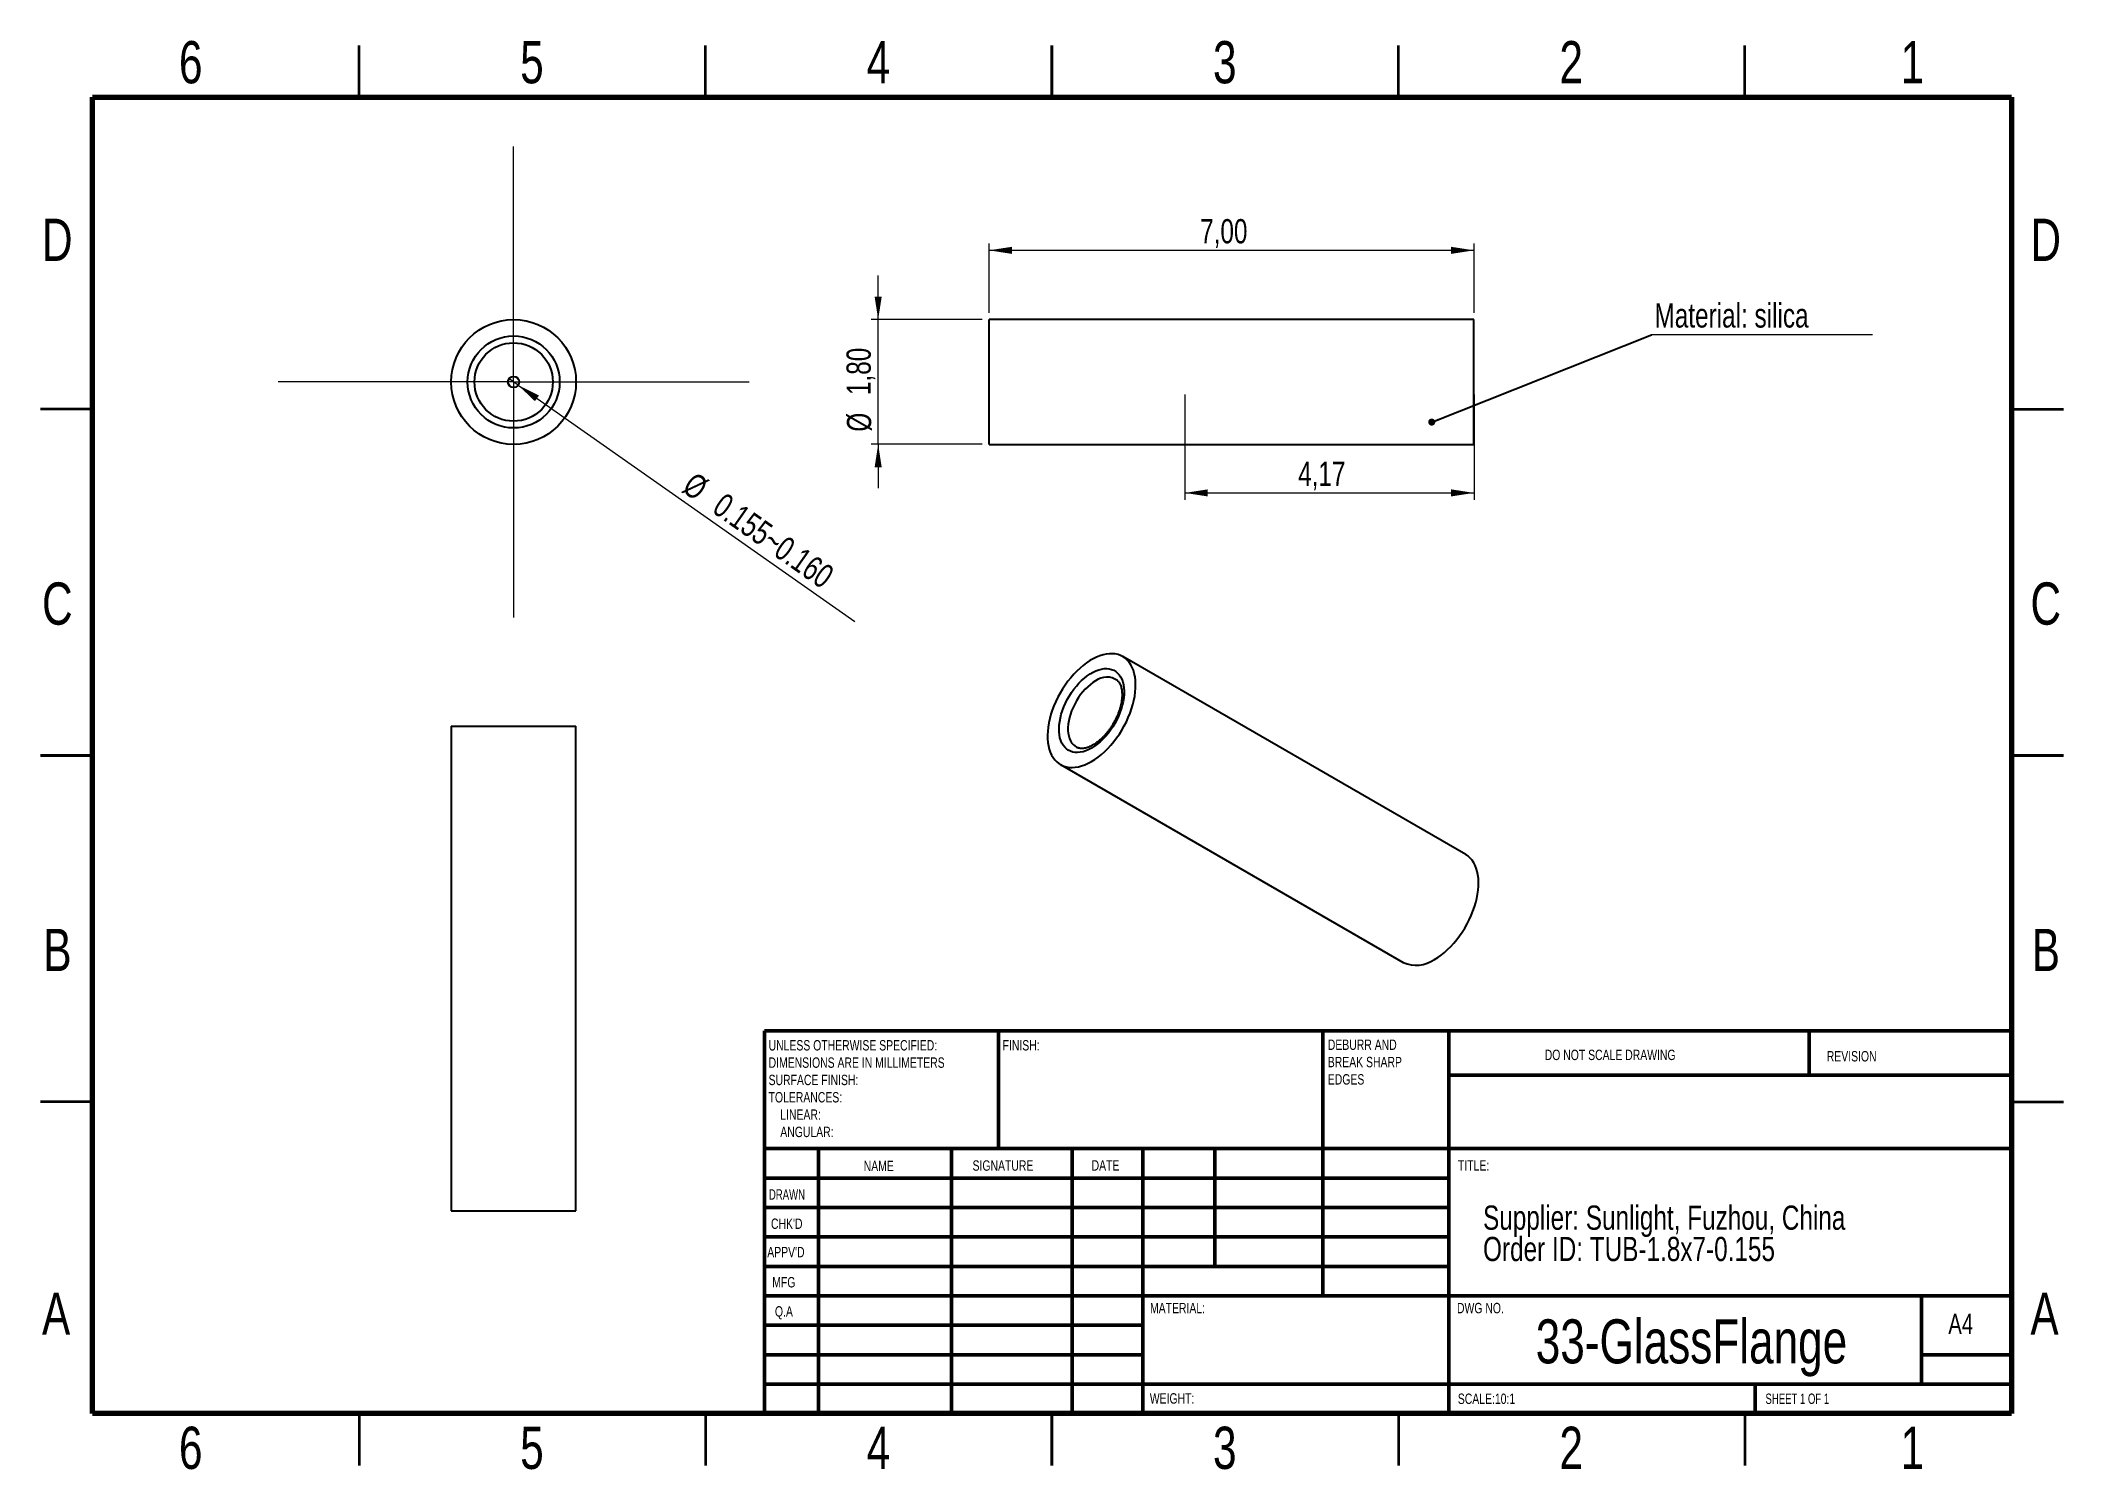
# Model space of a CAD drawing. Header units: millimetres. Extents: x 2 to 294, y 2 to 208.
import ezdxf

# ---------------------------------------------------------------- set-up
doc = ezdxf.new("R2010")
doc.units = ezdxf.units.MM
doc.styles.add('SLDTEXTSTYLE0', font='TXT', dxfattribs={"width": 0.75})
doc.styles.add('SLDTEXTSTYLE1', font='TXT', dxfattribs={"width": 0.686449})
doc.styles.add('SLDTEXTSTYLE2', font='TXT', dxfattribs={"width": 0.6875})
doc.dimstyles.new('SLDDIMSTYLE0', dxfattribs={"dimtxt": 3.5, "dimasz": 3.302, "dimexe": 0, "dimexo": 0.0625, "dimgap": 0.875, "dimtad": 1, "dimlfac": 0.1, "dimrnd": 1e-09, "dimzin": 12, "dimdsep": 46, "dimtxsty": 'SLDTEXTSTYLE0', "dimblk1": 'NONE', "dimsah": 1, "dimcen": 0, "dimadec": 0, "dimazin": 3, "dimtfac": 1, "dimtmove": 0, "dimatfit": 3, "dimldrblk": 'NONE', "dimfxl": 0, "dimfrac": 2, "dimtolj": 1, "dimtzin": 12, "dimarcsym": 0})
doc.dimstyles.new('SLDDIMSTYLE1', dxfattribs={"dimtxt": 3.5, "dimasz": 3.302, "dimexe": 0, "dimexo": 0.0625, "dimgap": 0.875, "dimtad": 1, "dimlfac": 0.1, "dimrnd": 1e-09, "dimzin": 12, "dimdsep": 46, "dimtxsty": 'SLDTEXTSTYLE0', "dimsah": 1, "dimcen": 0.09, "dimadec": 0, "dimazin": 3, "dimtfac": 1, "dimtmove": 0, "dimatfit": 0, "dimfxl": 0, "dimfrac": 2, "dimtolj": 1, "dimtzin": 12, "dimarcsym": 0})
doc.dimstyles.new('SLDDIMSTYLE2', dxfattribs={"dimtxt": 3.5, "dimasz": 3.302, "dimexe": 0, "dimexo": 0.0625, "dimgap": 0.875, "dimtad": 1, "dimlfac": 0.1, "dimrnd": 1e-09, "dimzin": 12, "dimdsep": 46, "dimtxsty": 'SLDTEXTSTYLE0', "dimsah": 1, "dimcen": 0.09, "dimadec": 0, "dimazin": 3, "dimtfac": 1, "dimtofl": 0, "dimtmove": 0, "dimatfit": 3, "dimfxl": 0, "dimfrac": 2, "dimtolj": 1, "dimtzin": 12, "dimarcsym": 0})
doc.dimstyles.new('SLDDIMSTYLE3', dxfattribs={"dimtxt": 0.18, "dimasz": 1.016, "dimexe": 0, "dimexo": 0.0625, "dimgap": 0, "dimtad": 0, "dimtih": 1, "dimtoh": 1, "dimdec": 0, "dimrnd": 1e-09, "dimzin": 0, "dimdsep": 46, "dimtxsty": 'Standard', "dimblk1": 'DOT', "dimblk2": 'DOT', "dimsah": 1, "dimcen": 0.09, "dimadec": 0, "dimazin": 0, "dimtfac": 1.016, "dimtdec": 0, "dimtofl": 0, "dimtmove": 0, "dimatfit": 3, "dimldrblk": 'DOT', "dimfxl": 0, "dimfrac": 2, "dimtolj": 1, "dimtzin": 0, "dimarcsym": 0})

# ---------------------------------------------------------------- blocks, each defined once
blk = doc.blocks.new('SW_NOTE_0')
at = {"color": 0, "linetype": 'Continuous', "lineweight": 0, "char_height": 3.5, "attachment_point": 1, "style": 'SLDTEXTSTYLE0'}
for s, insert in [('Supplier: Sunlight, Fuzhou, China', (0, 4.51)), ('Order ID: TUB-1.8x7-0.155', (0, -0.01))]:
    blk.add_mtext(s, dxfattribs=dict(at, insert=insert))
blk = doc.blocks.new('SW_NOTE_0_1')
at = {"color": 0, "linetype": 'Continuous', "lineweight": 0, "char_height": 1.5, "attachment_point": 1, "style": 'SLDTEXTSTYLE0'}
for s, insert in [('UNLESS OTHERWISE SPECIFIED:', (0, 1.93)), ('DIMENSIONS ARE IN MILLIMETERS', (0, -0.57)), ('TOLERANCES:', (0, -5.57)), ('SURFACE FINISH:', (0, -3.07)), ('LINEAR:', (1.69, -8.07)), ('ANGULAR:', (1.69, -10.57))]:
    blk.add_mtext(s, dxfattribs=dict(at, insert=insert))
blk = doc.blocks.new('SW_NOTE_0_2')
at = {"color": 0, "linetype": 'Continuous', "lineweight": 0, "char_height": 1.5, "attachment_point": 1, "style": 'SLDTEXTSTYLE0'}
for s, insert in [('DEBURR AND', (0, 1.93)), ('BREAK SHARP', (0, -0.57)), ('EDGES', (0, -3.07))]:
    blk.add_mtext(s, dxfattribs=dict(at, insert=insert))
blk = doc.blocks.new('_D')
at = {"color": 7, "linetype": 'Continuous', "lineweight": 0}
for q in [(70.13, 159.38), (120.03, 124.35)]:
    blk.add_line((71.46, 158.44), q, dxfattribs=at)
at = {"color": 7, "linetype": 'Continuous', "lineweight": 18}
blk.add_solid([(71.46, 158.44), (73.87, 156.13), (74.46, 156.96)], dxfattribs=at)
at = {"color": 7, "linetype": 'Continuous', "lineweight": 18, "char_height": 3.5, "attachment_point": 1, "rotation": 324.9313, "style": 'SLDTEXTSTYLE0'}
for s, insert in [('%%c', (96.93, 146.07)), ('0.155~0.160', (101.28, 143.08))]:
    blk.add_mtext(s, dxfattribs=dict(at, insert=insert))
blk = doc.blocks.new('_None')
blk = doc.blocks.new('SW_CENTERMARKSYMBOL_0')
at = {"color": 0, "linetype": 'Continuous', "lineweight": 18}
for p, q in [((0, 25), (0, 34)), ((0, 0), (0, 25)), ((-25, 0), (-34, 0)), ((0, 0), (-25, 0)), ((0, 0), (0, -25)), ((0, 0), (25, 0)), ((25, 0), (34, 0)), ((0, -25), (0, -34))]:
    blk.add_line(p, q, dxfattribs=at)
blk = doc.blocks.new('_D_1')
at = {"color": 7, "linetype": 'Continuous', "lineweight": 0}
for p, q in [((123.41, 167.91), (123.41, 174.26)), ((138.41, 167.91), (122.41, 167.91)), ((123.41, 149.91), (123.41, 167.91)), ((138.41, 149.91), (122.41, 149.91)), ((123.41, 149.91), (123.41, 143.56))]:
    blk.add_line(p, q, dxfattribs=at)
at = {"color": 7, "linetype": 'Continuous', "lineweight": 18}
for points in [[(123.41, 167.91), (123.92, 171.21), (122.9, 171.21)], [(123.41, 149.91), (122.9, 146.61), (123.92, 146.61)]]:
    blk.add_solid(points, dxfattribs=at)
at = {"color": 7, "linetype": 'Continuous', "lineweight": 18, "char_height": 3.5, "attachment_point": 1, "rotation": 90, "style": 'SLDTEXTSTYLE0'}
for s, insert in [('1,80', (118.84, 157.02)), ('%%c', (118.9, 151.74))]:
    blk.add_mtext(s, dxfattribs=dict(at, insert=insert))
blk = doc.blocks.new('_D_2')
at = {"color": 7, "linetype": 'Continuous', "lineweight": 0}
for p, q in [((139.41, 168.91), (139.41, 178.91)), ((209.41, 168.91), (209.41, 178.91)), ((209.41, 177.91), (139.41, 177.91))]:
    blk.add_line(p, q, dxfattribs=at)
at = {"color": 7, "linetype": 'Continuous', "lineweight": 18}
for points in [[(139.41, 177.91), (142.71, 177.4), (142.71, 178.42)], [(209.41, 177.91), (206.11, 178.42), (206.11, 177.4)]]:
    blk.add_solid(points, dxfattribs=at)
at = {"color": 7, "linetype": 'Continuous', "lineweight": 18, "insert": (169.88, 182.42), "char_height": 3.5, "attachment_point": 1, "style": 'SLDTEXTSTYLE0'}
blk.add_mtext('7,00', dxfattribs=at)
blk = doc.blocks.new('_D_3')
at = {"color": 7, "linetype": 'Continuous', "lineweight": 0}
for p, q in [((167.68, 157.09), (167.68, 141.9)), ((209.41, 157.11), (209.41, 141.9)), ((167.68, 142.9), (209.41, 142.9))]:
    blk.add_line(p, q, dxfattribs=at)
at = {"color": 7, "linetype": 'Continuous', "lineweight": 18}
for points in [[(167.68, 142.9), (170.98, 142.39), (170.98, 143.41)], [(209.41, 142.9), (206.11, 143.41), (206.11, 142.39)]]:
    blk.add_solid(points, dxfattribs=at)
at = {"color": 7, "linetype": 'Continuous', "lineweight": 18, "insert": (184.02, 147.41), "char_height": 3.5, "attachment_point": 1, "style": 'SLDTEXTSTYLE0'}
blk.add_mtext('4,17', dxfattribs=at)
blk = doc.blocks.new('SW_NOTE_0_3')
at = {"color": 0, "linetype": 'Continuous', "lineweight": 0}
blk.add_line((31.88, 0), (0, 0), dxfattribs=at)
at = {"color": 0, "linetype": 'Continuous', "lineweight": 0, "insert": (0.44, 4.53), "char_height": 3.5, "attachment_point": 1, "style": 'SLDTEXTSTYLE0'}
blk.add_mtext('Material: silica', dxfattribs=at)
blk = doc.blocks.new('_Dot')
at = {"color": 0, "linetype": 'ByBlock', "lineweight": -2}
blk.add_line((-0.5, 0), (-1, 0), dxfattribs=at)
at = {"color": 0, "linetype": 'ByBlock', "const_width": 0.5}
blk.add_lwpolyline([(-0.25, 0, 1), (0.25, 0, 1)], format="xyb", close=True, dxfattribs=at)

msp = doc.modelspace()

# ---------------------------------------------------------------- linework, layer by layer
at = {"color": 7, "linetype": 'Continuous', "lineweight": 35}
for p, q in [((48.5, 200), (48.5, 207.5)), ((98.5, 200), (98.5, 207.5)), ((148.5, 207.5), (148.5, 200)), ((148.5, 200), (148.5, 207.5)), ((198.5, 200), (198.5, 207.5)), ((248.5, 200), (248.5, 207.5)), ((10, 155), (2.5, 155)), ((287, 155), (294.5, 155)), ((2.5, 105), (10, 105)), ((10, 105), (2.5, 105)), ((294.5, 105), (287, 105)), ((287, 105), (294.5, 105)), ((10, 55), (2.5, 55)), ((287, 55), (294.5, 55)), ((48.5, 10), (48.5, 2.5)), ((98.5, 10), (98.5, 2.5)), ((148.5, 2.5), (148.5, 10)), ((148.5, 10), (148.5, 2.5)), ((198.5, 10), (198.5, 2.5)), ((248.5, 10), (248.5, 2.5))]:
    msp.add_line(p, q, dxfattribs=at)
at = {"color": 7, "linetype": 'Continuous', "lineweight": 70}
for p, q in [((10, 10), (10, 200)), ((10, 200), (287, 200)), ((287, 200), (287, 10)), ((287, 10), (10, 10))]:
    msp.add_line(p, q, dxfattribs=at)
at = {"color": 7, "linetype": 'Continuous', "lineweight": 25}
for p, q in [((209.409, 167.909), (139.409, 167.909)), ((139.409, 149.909), (139.409, 167.909)), ((209.409, 149.909), (209.409, 167.909)), ((139.409, 149.909), (209.409, 149.909)), ((208.208, 90.702), (158.71, 119.276)), ((61.796, 109.249), (61.796, 39.249)), ((61.796, 109.249), (70.796, 109.249)), ((70.796, 109.249), (79.796, 109.249)), ((79.796, 39.249), (79.796, 109.249)), ((149.711, 103.687), (199.208, 75.113)), ((61.796, 39.249), (70.796, 39.249)), ((70.796, 39.249), (79.796, 39.249))]:
    msp.add_line(p, q, dxfattribs=at)
at = {"color": 7, "linetype": 'Continuous', "lineweight": 50}
for p, q in [((107, 65.25), (287, 65.25)), ((107, 65.25), (107, 10)), ((140.8, 48.25), (140.8, 65.25)), ((187.6, 65.25), (187.6, 27)), ((205.8, 65.25), (205.8, 10)), ((257.8, 58.875), (257.8, 65.25)), ((287, 58.875), (205.8, 58.875)), ((287, 48.25), (107, 48.25)), ((114.8, 48.25), (114.8, 10)), ((133.991, 48.25), (133.991, 10)), ((151.399, 48.25), (151.399, 10)), ((161.6, 10), (161.6, 48.25)), ((172, 31.25), (172, 48.25)), ((205.8, 44), (107, 44)), ((205.8, 39.75), (107, 39.75)), ((205.8, 35.5), (107, 35.5)), ((205.8, 31.25), (107, 31.25)), ((161.6, 27), (107, 27)), ((161.6, 27), (287, 27)), ((274, 14.25), (274, 27)), ((161.6, 22.75), (107, 22.75)), ((161.6, 18.5), (107, 18.5)), ((287, 18.5), (274, 18.5)), ((107, 14.25), (287, 14.25)), ((250, 10), (250, 14.25))]:
    msp.add_line(p, q, dxfattribs=at)
at = {"color": 7, "linetype": 'Continuous', "lineweight": 25, "flags": 128}
for points in [[(154.211, 104.133), (154.692, 104.432), (155.17, 104.771), (155.643, 105.149), (156.108, 105.563), (156.562, 106.011), (157.003, 106.49), (157.427, 106.998), (157.833, 107.531), (158.219, 108.087), (158.581, 108.663), (158.918, 109.255), (159.229, 109.859), (159.51, 110.473), (159.762, 111.092), (159.981, 111.714), (160.167, 112.335), (160.32, 112.95), (160.437, 113.557), (160.519, 114.153), (160.564, 114.733), (160.573, 115.294), (160.546, 115.834), (160.482, 116.348), (160.383, 116.835), (160.248, 117.291), (160.078, 117.714), (159.875, 118.101), (159.64, 118.45), (159.373, 118.759), (159.077, 119.027), (158.753, 119.251), (158.403, 119.431), (158.029, 119.565), (157.633, 119.653), (157.217, 119.694), (156.784, 119.689), (156.337, 119.636), (155.877, 119.536), (155.408, 119.391), (154.932, 119.2), (154.451, 118.964), (153.97, 118.686), (153.489, 118.367), (153.013, 118.008), (152.544, 117.612), (152.084, 117.181), (151.637, 116.717), (151.204, 116.223), (150.788, 115.702), (150.392, 115.157), (150.018, 114.591), (149.668, 114.007), (149.344, 113.408), (149.048, 112.798), (148.781, 112.181), (148.546, 111.56), (148.343, 110.939), (148.173, 110.32), (148.038, 109.708), (147.939, 109.107), (147.875, 108.519), (147.848, 107.948), (147.857, 107.397), (147.902, 106.869), (147.984, 106.368), (148.101, 105.897), (148.254, 105.457), (148.44, 105.052), (148.659, 104.683), (148.911, 104.354), (149.192, 104.065), (149.503, 103.819), (149.84, 103.617), (150.202, 103.46), (150.588, 103.348), (150.994, 103.284), (151.418, 103.266), (151.859, 103.295), (152.313, 103.372), (152.778, 103.494), (153.251, 103.663), (153.729, 103.876), (154.211, 104.133)], [(154.211, 106.061), (153.796, 105.842), (153.384, 105.668), (152.979, 105.54), (152.583, 105.457), (152.2, 105.422), (151.833, 105.435), (151.485, 105.494), (151.158, 105.601), (150.854, 105.754), (150.577, 105.951), (150.329, 106.192), (150.111, 106.474), (149.925, 106.795), (149.772, 107.153), (149.654, 107.545), (149.572, 107.968), (149.526, 108.418), (149.517, 108.892), (149.545, 109.387), (149.609, 109.897), (149.709, 110.421), (149.844, 110.952), (150.014, 111.488), (150.216, 112.024), (150.449, 112.555), (150.713, 113.078), (151.003, 113.588), (151.318, 114.082), (151.657, 114.556), (152.015, 115.006), (152.39, 115.428), (152.78, 115.819), (153.18, 116.176), (153.589, 116.496), (154.003, 116.778), (154.418, 117.017), (154.832, 117.214), (155.241, 117.365), (155.641, 117.471), (156.031, 117.53), (156.406, 117.541), (156.764, 117.505), (157.103, 117.422), (157.418, 117.292), (157.708, 117.117), (157.972, 116.897), (158.205, 116.636), (158.407, 116.334), (158.577, 115.994), (158.712, 115.618), (158.812, 115.211), (158.876, 114.774), (158.904, 114.311), (158.895, 113.826), (158.849, 113.323), (158.767, 112.806), (158.649, 112.278), (158.496, 111.744), (158.31, 111.207), (158.092, 110.673), (157.844, 110.146), (157.567, 109.629), (157.263, 109.126), (156.936, 108.641), (156.588, 108.179), (156.221, 107.743), (155.838, 107.336), (155.442, 106.962), (155.037, 106.623), (154.625, 106.321), (154.211, 106.061)], [(203.708, 75.559), (204.189, 75.857), (204.668, 76.197), (205.141, 76.574), (205.606, 76.988), (206.06, 77.436), (206.5, 77.916), (206.925, 78.423), (207.331, 78.957), (207.716, 79.513), (208.078, 80.089), (208.416, 80.68), (208.726, 81.285), (209.008, 81.899), (209.259, 82.518), (209.479, 83.14), (209.665, 83.76), (209.817, 84.376), (209.935, 84.983), (210.016, 85.578), (210.062, 86.158), (210.071, 86.72), (210.043, 87.259), (209.98, 87.774), (209.88, 88.261), (209.745, 88.717), (209.576, 89.139), (209.373, 89.526), (209.137, 89.876), (208.871, 90.185), (208.574, 90.452), (208.25, 90.677), (208.208, 90.702)]]:
    msp.add_lwpolyline(points, dxfattribs=at)
at = {"color": 8, "linetype": 'Continuous', "lineweight": 25, "flags": 128}
msp.add_lwpolyline([(154.795, 115.761), (154.415, 115.521), (154.038, 115.241), (153.668, 114.924), (153.309, 114.573), (152.963, 114.191), (152.633, 113.781), (152.323, 113.347), (152.036, 112.893), (151.773, 112.424), (151.538, 111.942), (151.332, 111.454), (151.158, 110.963), (151.017, 110.473), (150.909, 109.99), (150.837, 109.517), (150.801, 109.059), (150.801, 108.619), (150.837, 108.203), (150.909, 107.813), (151.017, 107.453), (151.158, 107.127), (151.332, 106.837), (151.538, 106.586), (151.773, 106.377), (152.036, 106.21), (152.323, 106.088), (152.338, 106.084)], dxfattribs=at)
at = {"color": 7, "linetype": 'Continuous', "lineweight": 25}
for radius in [9, 6.639, 5.654, 0.815, 0.8]:
    msp.add_circle((70.796, 158.909), radius, dxfattribs=at)
at = {"color": 8, "linetype": 'Continuous', "lineweight": 25}
msp.add_arc((156.399, 113.673), 2.633, 53.96404, 127.5414, dxfattribs=at)
at = {"color": 7, "linetype": 'Continuous', "lineweight": 25}
msp.add_arc((201.067, 79.283), 4.565, 245.97039, 305.34007, dxfattribs=at)
for points, knots in [([(157.949, 115.799), (157.958, 115.792), (158.02, 115.744), (158.12, 115.623), (158.252, 115.431), (158.368, 115.197), (158.467, 114.923), (158.541, 114.62), (158.591, 114.286), (158.615, 113.926), (158.611, 113.54), (158.579, 113.133), (158.518, 112.706), (158.428, 112.265), (158.308, 111.813), (158.16, 111.354), (157.984, 110.893), (157.781, 110.432), (157.553, 109.977), (157.303, 109.531), (157.031, 109.099), (156.74, 108.684), (156.434, 108.29), (156.114, 107.919), (155.785, 107.576), (155.449, 107.263), (155.11, 106.982), (154.777, 106.74), (154.547, 106.594), (154.43, 106.526), (154.418, 106.519)], [0, 0, 0, 0, 0.00719994, 0.04749941, 0.08550199, 0.12588176, 0.16465206, 0.20254314, 0.24003478, 0.27739946, 0.31476573, 0.35221389, 0.3897917, 0.42751533, 0.465382, 0.50337783, 0.54148267, 0.57967297, 0.61792348, 0.65620818, 0.69450069, 0.7327676, 0.77098038, 0.80911255, 0.84713811, 0.88503242, 0.92277369, 0.96034569, 0.99575506, 1, 1, 1, 1]), ([(154.418, 106.519), (154.36, 106.486), (154.194, 106.393), (153.925, 106.265), (153.618, 106.148), (153.327, 106.068), (153.056, 106.022), (152.804, 106.007), (152.576, 106.026), (152.422, 106.053), (152.351, 106.081), (152.341, 106.085)], [0, 0, 0, 0, 0.0669408, 0.1946486, 0.3220476, 0.4494685, 0.5774498, 0.7069916, 0.839695, 0.9780279, 1, 1, 1, 1])]:
    msp.add_open_spline(points, degree=3, knots=knots, dxfattribs=at)

# ---------------------------------------------------------------- block references
at = {"color": 7, "linetype": 'Continuous', "lineweight": 0}
for name, p in [('SW_CENTERMARKSYMBOL_0', (70.796, 158.909)), ('SW_NOTE_0_3', (235.023, 165.734)), ('SW_NOTE_0_1', (107.594, 61.987)), ('SW_NOTE_0_2', (188.309, 62.069)), ('SW_NOTE_0', (210.715, 35.528))]:
    msp.add_blockref(name, p, dxfattribs=at)

# ---------------------------------------------------------------- texts
for s, insert, char_height, attachment_point, style in [('6', (24.189, 208.114), 6.096, 2, 'SLDTEXTSTYLE0'), ('5', (73.439, 208.114), 6.096, 2, 'SLDTEXTSTYLE0'), ('4', (123.439, 208.114), 6.096, 2, 'SLDTEXTSTYLE0'), ('3', (173.439, 208.114), 6.096, 2, 'SLDTEXTSTYLE0'), ('2', (223.439, 208.114), 6.096, 2, 'SLDTEXTSTYLE0'), ('1', (272.689, 208.114), 6.096, 2, 'SLDTEXTSTYLE0'), ('D', (4.93, 182.476), 6.096, 2, 'SLDTEXTSTYLE0'), ('D', (291.93, 182.476), 6.096, 2, 'SLDTEXTSTYLE0'), ('C', (4.937, 129.976), 6.096, 2, 'SLDTEXTSTYLE0'), ('C', (291.937, 129.976), 6.096, 2, 'SLDTEXTSTYLE0'), ('B', (4.953, 79.976), 6.096, 2, 'SLDTEXTSTYLE0'), ('B', (291.953, 79.976), 6.096, 2, 'SLDTEXTSTYLE0'), ('FINISH:', (141.371, 63.919), 1.5, 1, 'SLDTEXTSTYLE0'), ('DO NOT SCALE DRAWING', (219.615, 62.533), 1.5, 1, 'SLDTEXTSTYLE0'), ('REVISION', (260.328, 62.335), 1.5, 1, 'SLDTEXTSTYLE0'), ('NAME', (121.322, 46.501), 1.5, 1, 'SLDTEXTSTYLE0'), ('SIGNATURE', (137.034, 46.562), 1.5, 1, 'SLDTEXTSTYLE0'), ('DATE', (154.215, 46.576), 1.5, 1, 'SLDTEXTSTYLE0'), ('TITLE:', (207.09, 46.576), 1.5, 1, 'SLDTEXTSTYLE0'), ('DRAWN', (107.643, 42.385), 1.5, 1, 'SLDTEXTSTYLE1'), ("CHK'D", (107.939, 38.162), 1.5, 1, 'SLDTEXTSTYLE0'), ("APPV'D", (107.402, 34.066), 1.5, 1, 'SLDTEXTSTYLE0'), ('MFG', (108.124, 29.716), 1.5, 1, 'SLDTEXTSTYLE0'), ('A', (4.757, 27.476), 6.096, 2, 'SLDTEXTSTYLE0'), ('A', (291.757, 27.476), 6.096, 2, 'SLDTEXTSTYLE0'), ('Q.A', (108.509, 25.505), 1.5, 1, 'SLDTEXTSTYLE0'), ('MATERIAL:', (162.646, 25.986), 1.5, 1, 'SLDTEXTSTYLE0'), ('DWG NO.', (206.953, 25.986), 1.5, 1, 'SLDTEXTSTYLE0'), ('33-GlassFlange', (240.8, 23.607), 6.35, 2, 'SLDTEXTSTYLE0'), ('A4', (277.871, 24.406), 2.9104, 1, 'SLDTEXTSTYLE0'), ('WEIGHT:', (162.618, 12.949), 1.4986, 1, 'SLDTEXTSTYLE0'), ('SCALE:10:1', (207.074, 12.9), 1.5, 1, 'SLDTEXTSTYLE0'), ('SHEET 1 OF 1', (251.478, 12.9), 1.5, 1, 'SLDTEXTSTYLE2'), ('6', (24.189, 8.114), 6.096, 2, 'SLDTEXTSTYLE0'), ('5', (73.439, 8.114), 6.096, 2, 'SLDTEXTSTYLE0'), ('4', (123.439, 8.114), 6.096, 2, 'SLDTEXTSTYLE0'), ('3', (173.439, 8.114), 6.096, 2, 'SLDTEXTSTYLE0'), ('2', (223.439, 8.114), 6.096, 2, 'SLDTEXTSTYLE0'), ('1', (272.689, 8.114), 6.096, 2, 'SLDTEXTSTYLE0')]:
    msp.add_mtext(s, dxfattribs=dict(at, insert=insert, char_height=char_height, attachment_point=attachment_point, style=style))

# ---------------------------------------------------------------- dimensions: what is measured, and where the dimension line sits
at = {"color": 7, "linetype": 'Continuous', "lineweight": 18}
for base, p1, p2, picture, middle in [((139.409, 177.909), (209.409, 167.909), (139.409, 167.909), '_D_2', (174.409, 177.909)), ((209.409, 142.898), (167.679, 158.094), (209.409, 158.109), '_D_3', (188.544, 142.898))]:
    dim = msp.add_linear_dim(base=base, p1=p1, p2=p2, dimstyle='SLDDIMSTYLE2', dxfattribs=at)
    dim.commit()
    dim.dimension.update_dxf_attribs({"geometry": picture, "text_midpoint": middle, "dimtype": 160})
dim = msp.add_linear_dim(base=(123.409, 167.909), p1=(139.409, 149.909), p2=(139.409, 167.909), angle=90, text='%%c<>', dimstyle='SLDDIMSTYLE1', dxfattribs=at)
dim.commit()
dim.dimension.update_dxf_attribs({"geometry": '_D_1', "text_midpoint": (123.409, 158.909), "dimtype": 160})
dim = msp.add_diameter_dim_2p(p1=(70.129, 159.378), p2=(71.464, 158.441), text='%%c0.155~0.160', dimstyle='SLDDIMSTYLE0', dxfattribs=at)
dim.commit()
dim.dimension.update_dxf_attribs({"geometry": '_D', "text_midpoint": (107.255, 133.316), "dimtype": 163})

# ---------------------------------------------------------------- leaders
at = {"color": 7, "linetype": 'Continuous', "lineweight": 0}
msp.add_leader([(203.31, 153.117), (235.023, 165.734)], dimstyle='SLDDIMSTYLE3', dxfattribs=at)

doc.saveas('drawing.dxf')
